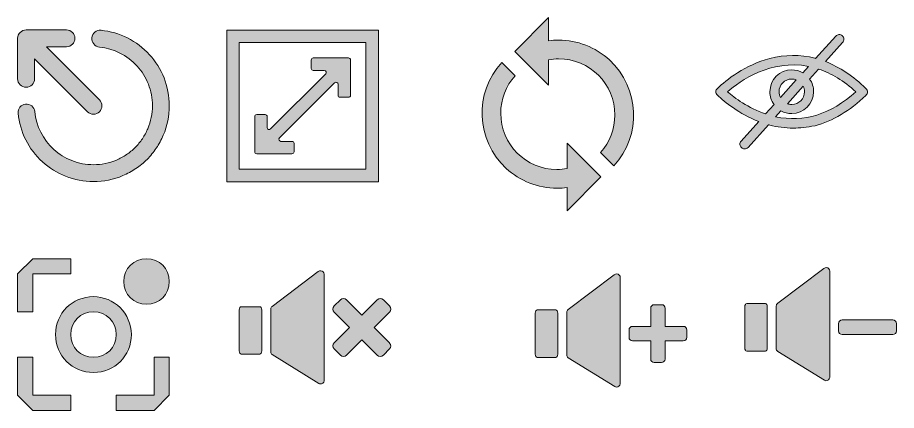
# Model space of a CAD drawing. Header units: millimetres. Extents: x 21 to 181, y -126 to -64.
# Drawn here: x 20.9 to 102.1, y -100.4 to -64.2 of the extents above; entities that cross this region are included whole.
import ezdxf

# ---------------------------------------------------------------- set-up
doc = ezdxf.new("R2010")
doc.units = ezdxf.units.MM
doc.header["$MEASUREMENT"] = 0
doc.layers.add('Layer 1', color=7, linetype='Continuous', lineweight=0)

# ---------------------------------------------------------------- blocks, each defined once
blk = doc.blocks.new('Block_0')
at = {"layer": 'Layer 1', "transparency": 33554687}
h = blk.add_hatch(color=7, dxfattribs=at)
h.dxf.hatch_style = 2
edge = h.paths.add_edge_path()
edge.add_spline(control_points=[(34.436, -69.741), (34.124, -68.95), (33.674, -68.23), (33.099, -67.599), (31.932, -66.316), (30.341, -65.516), (28.622, -65.345), (28.188, -65.302), (27.814, -65.618), (27.772, -66.043), (27.751, -66.249), (27.812, -66.452), (27.944, -66.612), (28.075, -66.773), (28.262, -66.873), (28.469, -66.893), (29.805, -67.026), (31.041, -67.648), (31.95, -68.646), (32.397, -69.137), (32.747, -69.698), (32.99, -70.312), (33.241, -70.948), (33.368, -71.62), (33.368, -72.311), (33.368, -73.046), (33.224, -73.759), (32.941, -74.43), (32.804, -74.753), (32.635, -75.064), (32.439, -75.355), (32.244, -75.643), (32.02, -75.915), (31.774, -76.161), (31.527, -76.407), (31.256, -76.631), (30.967, -76.826), (30.677, -77.023), (30.366, -77.191), (30.043, -77.328), (29.372, -77.612), (28.659, -77.755), (27.924, -77.755), (27.233, -77.755), (26.561, -77.628), (25.925, -77.377), (25.31, -77.134), (24.75, -76.785), (24.259, -76.337), (23.261, -75.429), (22.639, -74.192), (22.506, -72.856), (22.464, -72.431), (22.09, -72.116), (21.656, -72.159), (21.229, -72.201), (20.916, -72.583), (20.958, -73.01), (21.129, -74.729), (21.929, -76.319), (23.211, -77.487), (23.842, -78.062), (24.563, -78.511), (25.353, -78.823), (26.171, -79.147), (27.036, -79.311), (27.923, -79.311), (28.867, -79.311), (29.784, -79.126), (30.648, -78.761), (31.062, -78.585), (31.463, -78.368), (31.837, -78.115), (32.208, -77.865), (32.556, -77.577), (32.873, -77.261), (33.189, -76.944), (33.477, -76.596), (33.727, -76.225), (33.98, -75.851), (34.197, -75.45), (34.373, -75.036), (34.738, -74.172), (34.923, -73.255), (34.923, -72.311), (34.923, -71.424), (34.759, -70.559), (34.436, -69.741)], knot_values=[0, 0, 0, 0, 1, 1, 1, 2, 2, 2, 3, 3, 3, 4, 4, 4, 5, 5, 5, 6, 6, 6, 7, 7, 7, 8, 8, 8, 9, 9, 9, 10, 10, 10, 11, 11, 11, 12, 12, 12, 13, 13, 13, 14, 14, 14, 15, 15, 15, 16, 16, 16, 17, 17, 17, 18, 18, 18, 19, 19, 19, 20, 20, 20, 21, 21, 21, 22, 22, 22, 23, 23, 23, 24, 24, 24, 25, 25, 25, 26, 26, 26, 27, 27, 27, 28, 28, 28, 29, 29, 29, 29], degree=3, periodic=0)
h = blk.add_hatch(color=7, dxfattribs=at)
h.dxf.hatch_style = 2
edge = h.paths.add_edge_path()
edge.add_spline(control_points=[(21.701, -70.6), (22.13, -70.6), (22.479, -70.251), (22.479, -69.822), (22.479, -69.822), (22.479, -67.967), (22.479, -67.967), (22.479, -67.967), (27.373, -72.861), (27.373, -72.861), (27.52, -73.008), (27.715, -73.089), (27.923, -73.089), (28.131, -73.089), (28.326, -73.008), (28.473, -72.861), (28.62, -72.714), (28.701, -72.519), (28.701, -72.311), (28.701, -72.104), (28.62, -71.908), (28.473, -71.761), (28.473, -71.761), (23.579, -66.867), (23.579, -66.867), (23.579, -66.867), (25.434, -66.867), (25.434, -66.867), (25.863, -66.867), (26.212, -66.518), (26.212, -66.089), (26.212, -65.66), (25.863, -65.311), (25.434, -65.311), (25.434, -65.311), (21.701, -65.311), (21.701, -65.311), (21.272, -65.311), (20.923, -65.66), (20.923, -66.089), (20.923, -66.089), (20.923, -69.822), (20.923, -69.822), (20.923, -70.251), (21.272, -70.6), (21.701, -70.6)], knot_values=[0, 0, 0, 0, 1, 1, 1, 2, 2, 2, 3, 3, 3, 4, 4, 4, 5, 5, 5, 6, 6, 6, 7, 7, 7, 8, 8, 8, 9, 9, 9, 10, 10, 10, 11, 11, 11, 12, 12, 12, 13, 13, 13, 14, 14, 14, 15, 15, 15, 15], degree=3, periodic=0)
at = {"layer": 'Layer 1'}
for points, knots in [([(34.436, -69.741), (34.124, -68.95), (33.674, -68.23), (33.099, -67.599), (31.932, -66.316), (30.341, -65.516), (28.622, -65.345), (28.188, -65.302), (27.814, -65.618), (27.772, -66.043), (27.751, -66.249), (27.812, -66.452), (27.944, -66.612), (28.075, -66.773), (28.262, -66.873), (28.469, -66.893), (29.805, -67.026), (31.041, -67.648), (31.95, -68.646), (32.397, -69.137), (32.747, -69.698), (32.99, -70.312), (33.241, -70.948), (33.368, -71.62), (33.368, -72.311), (33.368, -73.046), (33.224, -73.759), (32.941, -74.43), (32.804, -74.753), (32.635, -75.064), (32.439, -75.355), (32.244, -75.643), (32.02, -75.915), (31.774, -76.161), (31.527, -76.407), (31.256, -76.631), (30.967, -76.826), (30.677, -77.023), (30.366, -77.191), (30.043, -77.328), (29.372, -77.612), (28.659, -77.755), (27.924, -77.755), (27.233, -77.755), (26.561, -77.628), (25.925, -77.377), (25.31, -77.134), (24.75, -76.785), (24.259, -76.337), (23.261, -75.429), (22.639, -74.192), (22.506, -72.856), (22.464, -72.431), (22.09, -72.116), (21.656, -72.159), (21.229, -72.201), (20.916, -72.583), (20.958, -73.01), (21.129, -74.729), (21.929, -76.319), (23.211, -77.487), (23.842, -78.062), (24.563, -78.511), (25.353, -78.823), (26.171, -79.147), (27.036, -79.311), (27.923, -79.311), (28.867, -79.311), (29.784, -79.126), (30.648, -78.761), (31.062, -78.585), (31.463, -78.368), (31.837, -78.115), (32.208, -77.865), (32.556, -77.577), (32.873, -77.261), (33.189, -76.944), (33.477, -76.596), (33.727, -76.225), (33.98, -75.851), (34.197, -75.45), (34.373, -75.036), (34.738, -74.172), (34.923, -73.255), (34.923, -72.311), (34.923, -71.424), (34.759, -70.559), (34.436, -69.741)], [0, 0, 0, 0, 1, 1, 1, 2, 2, 2, 3, 3, 3, 4, 4, 4, 5, 5, 5, 6, 6, 6, 7, 7, 7, 8, 8, 8, 9, 9, 9, 10, 10, 10, 11, 11, 11, 12, 12, 12, 13, 13, 13, 14, 14, 14, 15, 15, 15, 16, 16, 16, 17, 17, 17, 18, 18, 18, 19, 19, 19, 20, 20, 20, 21, 21, 21, 22, 22, 22, 23, 23, 23, 24, 24, 24, 25, 25, 25, 26, 26, 26, 27, 27, 27, 28, 28, 28, 29, 29, 29, 29]), ([(21.701, -70.6), (22.13, -70.6), (22.479, -70.251), (22.479, -69.822), (22.479, -69.822), (22.479, -67.967), (22.479, -67.967), (22.479, -67.967), (27.373, -72.861), (27.373, -72.861), (27.52, -73.008), (27.715, -73.089), (27.923, -73.089), (28.131, -73.089), (28.326, -73.008), (28.473, -72.861), (28.62, -72.714), (28.701, -72.519), (28.701, -72.311), (28.701, -72.104), (28.62, -71.908), (28.473, -71.761), (28.473, -71.761), (23.579, -66.867), (23.579, -66.867), (23.579, -66.867), (25.434, -66.867), (25.434, -66.867), (25.863, -66.867), (26.212, -66.518), (26.212, -66.089), (26.212, -65.66), (25.863, -65.311), (25.434, -65.311), (25.434, -65.311), (21.701, -65.311), (21.701, -65.311), (21.272, -65.311), (20.923, -65.66), (20.923, -66.089), (20.923, -66.089), (20.923, -69.822), (20.923, -69.822), (20.923, -70.251), (21.272, -70.6), (21.701, -70.6)], [0, 0, 0, 0, 1, 1, 1, 2, 2, 2, 3, 3, 3, 4, 4, 4, 5, 5, 5, 6, 6, 6, 7, 7, 7, 8, 8, 8, 9, 9, 9, 10, 10, 10, 11, 11, 11, 12, 12, 12, 13, 13, 13, 14, 14, 14, 15, 15, 15, 15])]:
    blk.add_open_spline(points, degree=3, knots=knots, dxfattribs=at)
blk = doc.blocks.new('Block_1')
at = {"layer": 'Layer 1', "transparency": 33554687}
h = blk.add_hatch(color=7, dxfattribs=at)
h.dxf.hatch_style = 2
edge = h.paths.add_edge_path()
edge.add_spline(control_points=[(53.085, -78.177), (53.085, -78.177), (41.384, -78.177), (41.384, -78.177), (41.384, -78.177), (41.384, -66.476), (41.384, -66.476), (41.384, -66.476), (53.085, -66.476), (53.085, -66.476), (53.085, -66.476), (53.085, -78.177), (53.085, -78.177)], knot_values=[0, 0, 0, 0, 1, 1, 1, 2, 2, 2, 3, 3, 3, 4, 4, 4, 4], degree=3, periodic=0)
edge = h.paths.add_edge_path()
edge.add_spline(control_points=[(40.234, -65.326), (40.234, -65.326), (40.234, -79.326), (40.234, -79.326), (40.234, -79.326), (54.234, -79.326), (54.234, -79.326), (54.234, -79.326), (54.234, -65.326), (54.234, -65.326), (54.234, -65.326), (40.234, -65.326), (40.234, -65.326)], knot_values=[0, 0, 0, 0, 1, 1, 1, 2, 2, 2, 3, 3, 3, 4, 4, 4, 4], degree=3, periodic=0)
h = blk.add_hatch(color=7, dxfattribs=at)
h.dxf.hatch_style = 2
edge = h.paths.add_edge_path()
edge.add_spline(control_points=[(46.253, -75.598), (46.253, -75.598), (45.234, -75.598), (45.234, -75.598), (45.069, -75.598), (44.987, -75.399), (45.103, -75.282), (45.103, -75.282), (50.19, -70.195), (50.19, -70.195), (50.307, -70.079), (50.506, -70.161), (50.506, -70.326), (50.506, -70.326), (50.506, -71.346), (50.506, -71.346), (50.506, -71.448), (50.588, -71.53), (50.69, -71.53), (50.69, -71.53), (51.47, -71.53), (51.47, -71.53), (51.572, -71.53), (51.655, -71.448), (51.655, -71.346), (51.655, -71.346), (51.655, -68.09), (51.655, -68.09), (51.655, -67.988), (51.572, -67.905), (51.47, -67.905), (51.47, -67.905), (48.215, -67.905), (48.215, -67.905), (48.113, -67.905), (48.03, -67.988), (48.03, -68.09), (48.03, -68.09), (48.03, -68.87), (48.03, -68.87), (48.03, -68.972), (48.113, -69.055), (48.215, -69.055), (48.215, -69.055), (49.234, -69.055), (49.234, -69.055), (49.399, -69.055), (49.481, -69.254), (49.365, -69.37), (49.365, -69.37), (44.278, -74.457), (44.278, -74.457), (44.162, -74.573), (43.962, -74.491), (43.962, -74.326), (43.962, -74.326), (43.962, -73.307), (43.962, -73.307), (43.962, -73.205), (43.88, -73.122), (43.778, -73.122), (43.778, -73.122), (42.998, -73.122), (42.998, -73.122), (42.896, -73.122), (42.813, -73.205), (42.813, -73.307), (42.813, -73.307), (42.813, -76.562), (42.813, -76.562), (42.813, -76.665), (42.896, -76.747), (42.998, -76.747), (42.998, -76.747), (46.253, -76.747), (46.253, -76.747), (46.356, -76.747), (46.438, -76.665), (46.438, -76.562), (46.438, -76.562), (46.438, -75.783), (46.438, -75.783), (46.438, -75.681), (46.356, -75.598), (46.253, -75.598)], knot_values=[0, 0, 0, 0, 1, 1, 1, 2, 2, 2, 3, 3, 3, 4, 4, 4, 5, 5, 5, 6, 6, 6, 7, 7, 7, 8, 8, 8, 9, 9, 9, 10, 10, 10, 11, 11, 11, 12, 12, 12, 13, 13, 13, 14, 14, 14, 15, 15, 15, 16, 16, 16, 17, 17, 17, 18, 18, 18, 19, 19, 19, 20, 20, 20, 21, 21, 21, 22, 22, 22, 23, 23, 23, 24, 24, 24, 25, 25, 25, 26, 26, 26, 27, 27, 27, 28, 28, 28, 28], degree=3, periodic=0)
at = {"layer": 'Layer 1'}
for points, knots in [([(40.234, -65.326), (40.234, -65.326), (40.234, -79.326), (40.234, -79.326), (40.234, -79.326), (54.234, -79.326), (54.234, -79.326), (54.234, -79.326), (54.234, -65.326), (54.234, -65.326), (54.234, -65.326), (40.234, -65.326), (40.234, -65.326)], [0, 0, 0, 0, 1, 1, 1, 2, 2, 2, 3, 3, 3, 4, 4, 4, 4]), ([(53.085, -78.177), (53.085, -78.177), (41.384, -78.177), (41.384, -78.177), (41.384, -78.177), (41.384, -66.476), (41.384, -66.476), (41.384, -66.476), (53.085, -66.476), (53.085, -66.476), (53.085, -66.476), (53.085, -78.177), (53.085, -78.177)], [0, 0, 0, 0, 1, 1, 1, 2, 2, 2, 3, 3, 3, 4, 4, 4, 4]), ([(46.253, -75.598), (46.253, -75.598), (45.234, -75.598), (45.234, -75.598), (45.069, -75.598), (44.987, -75.399), (45.103, -75.282), (45.103, -75.282), (50.19, -70.195), (50.19, -70.195), (50.307, -70.079), (50.506, -70.161), (50.506, -70.326), (50.506, -70.326), (50.506, -71.346), (50.506, -71.346), (50.506, -71.448), (50.588, -71.53), (50.69, -71.53), (50.69, -71.53), (51.47, -71.53), (51.47, -71.53), (51.572, -71.53), (51.655, -71.448), (51.655, -71.346), (51.655, -71.346), (51.655, -68.09), (51.655, -68.09), (51.655, -67.988), (51.572, -67.905), (51.47, -67.905), (51.47, -67.905), (48.215, -67.905), (48.215, -67.905), (48.113, -67.905), (48.03, -67.988), (48.03, -68.09), (48.03, -68.09), (48.03, -68.87), (48.03, -68.87), (48.03, -68.972), (48.113, -69.055), (48.215, -69.055), (48.215, -69.055), (49.234, -69.055), (49.234, -69.055), (49.399, -69.055), (49.481, -69.254), (49.365, -69.37), (49.365, -69.37), (44.278, -74.457), (44.278, -74.457), (44.162, -74.573), (43.962, -74.491), (43.962, -74.326), (43.962, -74.326), (43.962, -73.307), (43.962, -73.307), (43.962, -73.205), (43.88, -73.122), (43.778, -73.122), (43.778, -73.122), (42.998, -73.122), (42.998, -73.122), (42.896, -73.122), (42.813, -73.205), (42.813, -73.307), (42.813, -73.307), (42.813, -76.562), (42.813, -76.562), (42.813, -76.665), (42.896, -76.747), (42.998, -76.747), (42.998, -76.747), (46.253, -76.747), (46.253, -76.747), (46.356, -76.747), (46.438, -76.665), (46.438, -76.562), (46.438, -76.562), (46.438, -75.783), (46.438, -75.783), (46.438, -75.681), (46.356, -75.598), (46.253, -75.598)], [0, 0, 0, 0, 1, 1, 1, 2, 2, 2, 3, 3, 3, 4, 4, 4, 5, 5, 5, 6, 6, 6, 7, 7, 7, 8, 8, 8, 9, 9, 9, 10, 10, 10, 11, 11, 11, 12, 12, 12, 13, 13, 13, 14, 14, 14, 15, 15, 15, 16, 16, 16, 17, 17, 17, 18, 18, 18, 19, 19, 19, 20, 20, 20, 21, 21, 21, 22, 22, 22, 23, 23, 23, 24, 24, 24, 25, 25, 25, 26, 26, 26, 27, 27, 27, 28, 28, 28, 28])]:
    blk.add_open_spline(points, degree=3, knots=knots, dxfattribs=at)
blk = doc.blocks.new('Block_2')
at = {"layer": 'Layer 1', "transparency": 33554687}
h = blk.add_hatch(color=7, dxfattribs=at)
h.dxf.hatch_style = 2
edge = h.paths.add_edge_path()
edge.add_spline(control_points=[(49.224, -87.868), (49.224, -87.868), (49.224, -97.691), (49.224, -97.691), (49.203, -97.872), (49.04, -98.002), (48.859, -97.981), (48.814, -97.976), (48.769, -97.961), (48.73, -97.938), (48.73, -97.938), (44.422, -95.276), (44.422, -95.276), (44.338, -95.222), (44.287, -95.129), (44.285, -95.029), (44.285, -95.029), (44.285, -91.078), (44.285, -91.078), (44.291, -90.98), (44.341, -90.889), (44.422, -90.831), (44.422, -90.831), (48.675, -87.621), (48.675, -87.621), (48.81, -87.5), (49.018, -87.511), (49.14, -87.647), (49.194, -87.708), (49.224, -87.786), (49.224, -87.868)], knot_values=[0, 0, 0, 0, 1, 1, 1, 2, 2, 2, 3, 3, 3, 4, 4, 4, 5, 5, 5, 6, 6, 6, 7, 7, 7, 8, 8, 8, 9, 9, 9, 10, 10, 10, 10], degree=3, periodic=0)
h = blk.add_hatch(color=7, dxfattribs=at)
h.dxf.hatch_style = 2
edge = h.paths.add_edge_path()
edge.add_spline(control_points=[(55.265, -94.191), (55.265, -94.191), (53.85, -92.777), (53.85, -92.777), (53.85, -92.777), (55.265, -91.362), (55.265, -91.362), (55.423, -91.205), (55.423, -90.949), (55.266, -90.791), (55.265, -90.791), (55.265, -90.79), (55.265, -90.79), (55.265, -90.79), (54.692, -90.218), (54.692, -90.218), (54.535, -90.059), (54.279, -90.059), (54.121, -90.217), (54.12, -90.217), (54.12, -90.217), (54.12, -90.218), (54.12, -90.218), (52.706, -91.632), (52.706, -91.632), (52.706, -91.632), (51.291, -90.218), (51.291, -90.218), (51.134, -90.059), (50.878, -90.059), (50.72, -90.217), (50.72, -90.217), (50.719, -90.217), (50.719, -90.218), (50.719, -90.218), (50.146, -90.79), (50.146, -90.79), (49.988, -90.947), (49.988, -91.203), (50.145, -91.361), (50.146, -91.362), (50.146, -91.362), (50.146, -91.362), (50.146, -91.362), (51.561, -92.777), (51.561, -92.777), (51.561, -92.777), (50.146, -94.191), (50.146, -94.191), (49.988, -94.348), (49.988, -94.604), (50.145, -94.762), (50.146, -94.763), (50.146, -94.763), (50.146, -94.763), (50.146, -94.763), (50.719, -95.336), (50.719, -95.336), (50.876, -95.494), (51.132, -95.494), (51.29, -95.337), (51.291, -95.336), (51.291, -95.336), (51.291, -95.336), (51.291, -95.336), (52.706, -93.922), (52.706, -93.922), (52.706, -93.922), (54.12, -95.336), (54.12, -95.336), (54.277, -95.494), (54.533, -95.494), (54.691, -95.337), (54.692, -95.336), (54.692, -95.336), (54.692, -95.336), (54.692, -95.336), (55.265, -94.763), (55.265, -94.763), (55.402, -94.61), (55.402, -94.378), (55.265, -94.225), (55.265, -94.225), (55.265, -94.191), (55.265, -94.191)], knot_values=[0, 0, 0, 0, 1, 1, 1, 2, 2, 2, 3, 3, 3, 4, 4, 4, 5, 5, 5, 6, 6, 6, 7, 7, 7, 8, 8, 8, 9, 9, 9, 10, 10, 10, 11, 11, 11, 12, 12, 12, 13, 13, 13, 14, 14, 14, 15, 15, 15, 16, 16, 16, 17, 17, 17, 18, 18, 18, 19, 19, 19, 20, 20, 20, 21, 21, 21, 22, 22, 22, 23, 23, 23, 24, 24, 24, 25, 25, 25, 26, 26, 26, 27, 27, 27, 28, 28, 28, 28], degree=3, periodic=0)
h = blk.add_hatch(color=7, dxfattribs=at)
h.dxf.hatch_style = 2
edge = h.paths.add_edge_path()
edge.add_spline(control_points=[(43.461, -91.161), (43.461, -90.994), (43.383, -90.859), (43.286, -90.859), (43.286, -90.859), (43.286, -90.859), (43.286, -90.859), (43.286, -90.859), (41.559, -90.859), (41.559, -90.859), (41.462, -90.859), (41.384, -90.994), (41.384, -91.161), (41.384, -91.161), (41.384, -91.161), (41.384, -91.161), (41.384, -91.161), (41.384, -94.947), (41.384, -94.947), (41.384, -95.114), (41.462, -95.249), (41.559, -95.249), (41.559, -95.249), (41.559, -95.249), (41.559, -95.249), (41.559, -95.249), (43.286, -95.249), (43.286, -95.249), (43.383, -95.249), (43.461, -95.114), (43.461, -94.947), (43.461, -94.947), (43.461, -94.947), (43.461, -94.947), (43.461, -94.947), (43.461, -91.161), (43.461, -91.161)], knot_values=[0, 0, 0, 0, 1, 1, 1, 2, 2, 2, 3, 3, 3, 4, 4, 4, 5, 5, 5, 6, 6, 6, 7, 7, 7, 8, 8, 8, 9, 9, 9, 10, 10, 10, 11, 11, 11, 12, 12, 12, 12], degree=3, periodic=0)
at = {"layer": 'Layer 1'}
for points, knots in [([(49.224, -87.868), (49.224, -87.868), (49.224, -97.691), (49.224, -97.691), (49.203, -97.872), (49.04, -98.002), (48.859, -97.981), (48.814, -97.976), (48.769, -97.961), (48.73, -97.938), (48.73, -97.938), (44.422, -95.276), (44.422, -95.276), (44.338, -95.222), (44.287, -95.129), (44.285, -95.029), (44.285, -95.029), (44.285, -91.078), (44.285, -91.078), (44.291, -90.98), (44.341, -90.889), (44.422, -90.831), (44.422, -90.831), (48.675, -87.621), (48.675, -87.621), (48.81, -87.5), (49.018, -87.511), (49.14, -87.647), (49.194, -87.708), (49.224, -87.786), (49.224, -87.868)], [0, 0, 0, 0, 1, 1, 1, 2, 2, 2, 3, 3, 3, 4, 4, 4, 5, 5, 5, 6, 6, 6, 7, 7, 7, 8, 8, 8, 9, 9, 9, 10, 10, 10, 10]), ([(55.265, -94.191), (55.265, -94.191), (53.85, -92.777), (53.85, -92.777), (53.85, -92.777), (55.265, -91.362), (55.265, -91.362), (55.423, -91.205), (55.423, -90.949), (55.266, -90.791), (55.265, -90.791), (55.265, -90.79), (55.265, -90.79), (55.265, -90.79), (54.692, -90.218), (54.692, -90.218), (54.535, -90.059), (54.279, -90.059), (54.121, -90.217), (54.12, -90.217), (54.12, -90.217), (54.12, -90.218), (54.12, -90.218), (52.706, -91.632), (52.706, -91.632), (52.706, -91.632), (51.291, -90.218), (51.291, -90.218), (51.134, -90.059), (50.878, -90.059), (50.72, -90.217), (50.72, -90.217), (50.719, -90.217), (50.719, -90.218), (50.719, -90.218), (50.146, -90.79), (50.146, -90.79), (49.988, -90.947), (49.988, -91.203), (50.145, -91.361), (50.146, -91.362), (50.146, -91.362), (50.146, -91.362), (50.146, -91.362), (51.561, -92.777), (51.561, -92.777), (51.561, -92.777), (50.146, -94.191), (50.146, -94.191), (49.988, -94.348), (49.988, -94.604), (50.145, -94.762), (50.146, -94.763), (50.146, -94.763), (50.146, -94.763), (50.146, -94.763), (50.719, -95.336), (50.719, -95.336), (50.876, -95.494), (51.132, -95.494), (51.29, -95.337), (51.291, -95.336), (51.291, -95.336), (51.291, -95.336), (51.291, -95.336), (52.706, -93.922), (52.706, -93.922), (52.706, -93.922), (54.12, -95.336), (54.12, -95.336), (54.277, -95.494), (54.533, -95.494), (54.691, -95.337), (54.692, -95.336), (54.692, -95.336), (54.692, -95.336), (54.692, -95.336), (55.265, -94.763), (55.265, -94.763), (55.402, -94.61), (55.402, -94.378), (55.265, -94.225), (55.265, -94.225), (55.265, -94.191), (55.265, -94.191)], [0, 0, 0, 0, 1, 1, 1, 2, 2, 2, 3, 3, 3, 4, 4, 4, 5, 5, 5, 6, 6, 6, 7, 7, 7, 8, 8, 8, 9, 9, 9, 10, 10, 10, 11, 11, 11, 12, 12, 12, 13, 13, 13, 14, 14, 14, 15, 15, 15, 16, 16, 16, 17, 17, 17, 18, 18, 18, 19, 19, 19, 20, 20, 20, 21, 21, 21, 22, 22, 22, 23, 23, 23, 24, 24, 24, 25, 25, 25, 26, 26, 26, 27, 27, 27, 28, 28, 28, 28]), ([(43.461, -91.161), (43.461, -90.994), (43.383, -90.859), (43.286, -90.859), (43.286, -90.859), (43.286, -90.859), (43.286, -90.859), (43.286, -90.859), (41.559, -90.859), (41.559, -90.859), (41.462, -90.859), (41.384, -90.994), (41.384, -91.161), (41.384, -91.161), (41.384, -91.161), (41.384, -91.161), (41.384, -91.161), (41.384, -94.947), (41.384, -94.947), (41.384, -95.114), (41.462, -95.249), (41.559, -95.249), (41.559, -95.249), (41.559, -95.249), (41.559, -95.249), (41.559, -95.249), (43.286, -95.249), (43.286, -95.249), (43.383, -95.249), (43.461, -95.114), (43.461, -94.947), (43.461, -94.947), (43.461, -94.947), (43.461, -94.947), (43.461, -94.947), (43.461, -91.161), (43.461, -91.161)], [0, 0, 0, 0, 1, 1, 1, 2, 2, 2, 3, 3, 3, 4, 4, 4, 5, 5, 5, 6, 6, 6, 7, 7, 7, 8, 8, 8, 9, 9, 9, 10, 10, 10, 11, 11, 11, 12, 12, 12, 12])]:
    blk.add_open_spline(points, degree=3, knots=knots, dxfattribs=at)
blk = doc.blocks.new('Block_3')
at = {"layer": 'Layer 1', "transparency": 33554687}
h = blk.add_hatch(color=7, dxfattribs=at)
h.dxf.hatch_style = 2
edge = h.paths.add_edge_path()
edge.add_spline(control_points=[(70.869, -66.252), (70.557, -66.251), (70.246, -66.271), (69.937, -66.314), (69.937, -66.314), (69.937, -64.175), (69.937, -64.175), (69.937, -64.175), (66.82, -67.291), (66.82, -67.291), (66.82, -67.291), (66.979, -67.448), (66.979, -67.448), (66.979, -67.448), (68.227, -68.696), (68.227, -68.696), (68.227, -68.696), (69.937, -70.415), (69.937, -70.415), (69.937, -70.415), (69.937, -68.07), (69.937, -68.07), (70.244, -68.012), (70.556, -67.983), (70.869, -67.983), (73.736, -67.982), (76.062, -70.305), (76.063, -73.172), (76.063, -74.451), (75.592, -75.684), (74.74, -76.637), (74.74, -76.637), (75.964, -77.863), (75.964, -77.863), (78.554, -75.05), (78.373, -70.671), (75.56, -68.081), (74.282, -66.904), (72.607, -66.251), (70.869, -66.252)], knot_values=[0, 0, 0, 0, 1, 1, 1, 2, 2, 2, 3, 3, 3, 4, 4, 4, 5, 5, 5, 6, 6, 6, 7, 7, 7, 8, 8, 8, 9, 9, 9, 10, 10, 10, 11, 11, 11, 12, 12, 12, 13, 13, 13, 13], degree=3, periodic=0)
h = blk.add_hatch(color=7, dxfattribs=at)
h.dxf.hatch_style = 2
edge = h.paths.add_edge_path()
edge.add_spline(control_points=[(73.353, -77.473), (73.353, -77.473), (71.652, -75.772), (71.652, -75.772), (71.652, -75.772), (71.652, -78.108), (71.652, -78.108), (71.344, -78.166), (71.032, -78.195), (70.719, -78.195), (67.852, -78.196), (65.527, -75.873), (65.526, -73.005), (65.525, -71.727), (65.996, -70.493), (66.849, -69.541), (66.849, -69.541), (65.624, -68.314), (65.624, -68.314), (63.034, -71.127), (63.215, -75.507), (66.028, -78.096), (67.307, -79.273), (68.981, -79.927), (70.719, -79.926), (71.031, -79.927), (71.343, -79.906), (71.652, -79.864), (71.652, -79.864), (71.652, -82.003), (71.652, -82.003), (71.652, -82.003), (74.768, -78.887), (74.768, -78.887), (74.768, -78.887), (74.61, -78.73), (74.61, -78.73), (74.61, -78.73), (73.353, -77.473), (73.353, -77.473)], knot_values=[0, 0, 0, 0, 1, 1, 1, 2, 2, 2, 3, 3, 3, 4, 4, 4, 5, 5, 5, 6, 6, 6, 7, 7, 7, 8, 8, 8, 9, 9, 9, 10, 10, 10, 11, 11, 11, 12, 12, 12, 13, 13, 13, 13], degree=3, periodic=0)
at = {"layer": 'Layer 1'}
for points in [[(70.869, -66.252), (70.557, -66.251), (70.246, -66.271), (69.937, -66.314), (69.937, -66.314), (69.937, -64.175), (69.937, -64.175), (69.937, -64.175), (66.82, -67.291), (66.82, -67.291), (66.82, -67.291), (66.979, -67.448), (66.979, -67.448), (66.979, -67.448), (68.227, -68.696), (68.227, -68.696), (68.227, -68.696), (69.937, -70.415), (69.937, -70.415), (69.937, -70.415), (69.937, -68.07), (69.937, -68.07), (70.244, -68.012), (70.556, -67.983), (70.869, -67.983), (73.736, -67.982), (76.062, -70.305), (76.063, -73.172), (76.063, -74.451), (75.592, -75.684), (74.74, -76.637), (74.74, -76.637), (75.964, -77.863), (75.964, -77.863), (78.554, -75.05), (78.373, -70.671), (75.56, -68.081), (74.282, -66.904), (72.607, -66.251), (70.869, -66.252)], [(73.353, -77.473), (73.353, -77.473), (71.652, -75.772), (71.652, -75.772), (71.652, -75.772), (71.652, -78.108), (71.652, -78.108), (71.344, -78.166), (71.032, -78.195), (70.719, -78.195), (67.852, -78.196), (65.527, -75.873), (65.526, -73.005), (65.525, -71.727), (65.996, -70.493), (66.849, -69.541), (66.849, -69.541), (65.624, -68.314), (65.624, -68.314), (63.034, -71.127), (63.215, -75.507), (66.028, -78.096), (67.307, -79.273), (68.981, -79.927), (70.719, -79.926), (71.031, -79.927), (71.343, -79.906), (71.652, -79.864), (71.652, -79.864), (71.652, -82.003), (71.652, -82.003), (71.652, -82.003), (74.768, -78.887), (74.768, -78.887), (74.768, -78.887), (74.61, -78.73), (74.61, -78.73), (74.61, -78.73), (73.353, -77.473), (73.353, -77.473)]]:
    blk.add_open_spline(points, degree=3, knots=[0, 0, 0, 0, 1, 1, 1, 2, 2, 2, 3, 3, 3, 4, 4, 4, 5, 5, 5, 6, 6, 6, 7, 7, 7, 8, 8, 8, 9, 9, 9, 10, 10, 10, 11, 11, 11, 12, 12, 12, 13, 13, 13, 13], dxfattribs=at)
blk = doc.blocks.new('Block_4')
at = {"layer": 'Layer 1', "transparency": 33554687}
h = blk.add_hatch(color=7, dxfattribs=at)
h.dxf.hatch_style = 2
edge = h.paths.add_edge_path()
edge.add_spline(control_points=[(76.559, -88.159), (76.559, -88.159), (76.559, -97.987), (76.559, -97.987), (76.539, -98.168), (76.376, -98.298), (76.195, -98.277), (76.149, -98.272), (76.105, -98.257), (76.065, -98.234), (76.065, -98.234), (71.755, -95.571), (71.755, -95.571), (71.671, -95.517), (71.62, -95.424), (71.618, -95.324), (71.618, -95.324), (71.618, -91.371), (71.618, -91.371), (71.624, -91.272), (71.674, -91.182), (71.755, -91.124), (71.755, -91.124), (76.01, -87.912), (76.01, -87.912), (76.146, -87.791), (76.354, -87.802), (76.475, -87.938), (76.53, -87.999), (76.559, -88.078), (76.559, -88.159)], knot_values=[0, 0, 0, 0, 1, 1, 1, 2, 2, 2, 3, 3, 3, 4, 4, 4, 5, 5, 5, 6, 6, 6, 7, 7, 7, 8, 8, 8, 9, 9, 9, 10, 10, 10, 10], degree=3, periodic=0)
h = blk.add_hatch(color=7, dxfattribs=at)
h.dxf.hatch_style = 2
edge = h.paths.add_edge_path()
edge.add_spline(control_points=[(80.716, -95.684), (80.716, -95.684), (80.716, -94.021), (80.716, -94.021), (80.716, -94.021), (82.379, -94.021), (82.379, -94.021), (82.564, -94.021), (82.715, -93.871), (82.715, -93.685), (82.715, -93.685), (82.715, -93.685), (82.715, -93.684), (82.715, -93.684), (82.715, -93.011), (82.715, -93.011), (82.716, -92.826), (82.566, -92.675), (82.38, -92.675), (82.38, -92.675), (82.379, -92.675), (82.379, -92.675), (82.379, -92.675), (80.716, -92.675), (80.716, -92.675), (80.716, -92.675), (80.716, -91.012), (80.716, -91.012), (80.716, -90.826), (80.566, -90.675), (80.381, -90.675), (80.38, -90.675), (80.38, -90.675), (80.379, -90.675), (80.379, -90.675), (79.706, -90.675), (79.706, -90.675), (79.521, -90.675), (79.37, -90.825), (79.37, -91.01), (79.37, -91.011), (79.37, -91.011), (79.37, -91.012), (79.37, -91.012), (79.37, -92.675), (79.37, -92.675), (79.37, -92.675), (77.707, -92.675), (77.707, -92.675), (77.521, -92.674), (77.371, -92.824), (77.37, -93.01), (77.37, -93.01), (77.37, -93.011), (77.37, -93.011), (77.37, -93.011), (77.37, -93.684), (77.37, -93.684), (77.37, -93.87), (77.52, -94.02), (77.706, -94.021), (77.706, -94.021), (77.706, -94.021), (77.707, -94.021), (77.707, -94.021), (79.37, -94.021), (79.37, -94.021), (79.37, -94.021), (79.37, -95.684), (79.37, -95.684), (79.369, -95.869), (79.52, -96.02), (79.705, -96.02), (79.705, -96.02), (79.706, -96.02), (79.706, -96.02), (79.706, -96.02), (80.379, -96.02), (80.379, -96.02), (80.55, -96.011), (80.687, -95.874), (80.696, -95.703), (80.696, -95.703), (80.716, -95.684), (80.716, -95.684)], knot_values=[0, 0, 0, 0, 1, 1, 1, 2, 2, 2, 3, 3, 3, 4, 4, 4, 5, 5, 5, 6, 6, 6, 7, 7, 7, 8, 8, 8, 9, 9, 9, 10, 10, 10, 11, 11, 11, 12, 12, 12, 13, 13, 13, 14, 14, 14, 15, 15, 15, 16, 16, 16, 17, 17, 17, 18, 18, 18, 19, 19, 19, 20, 20, 20, 21, 21, 21, 22, 22, 22, 23, 23, 23, 24, 24, 24, 25, 25, 25, 26, 26, 26, 27, 27, 27, 28, 28, 28, 28], degree=3, periodic=0)
h = blk.add_hatch(color=7, dxfattribs=at)
h.dxf.hatch_style = 2
edge = h.paths.add_edge_path()
edge.add_spline(control_points=[(70.794, -91.453), (70.794, -91.287), (70.715, -91.151), (70.618, -91.151), (70.618, -91.151), (70.618, -91.151), (70.618, -91.151), (70.618, -91.151), (68.891, -91.151), (68.891, -91.151), (68.794, -91.151), (68.715, -91.287), (68.715, -91.453), (68.715, -91.453), (68.715, -91.453), (68.715, -91.453), (68.715, -91.453), (68.715, -95.242), (68.715, -95.242), (68.715, -95.409), (68.794, -95.544), (68.891, -95.544), (68.891, -95.544), (68.891, -95.544), (68.891, -95.544), (68.891, -95.544), (70.618, -95.544), (70.618, -95.544), (70.715, -95.544), (70.794, -95.409), (70.794, -95.242), (70.794, -95.242), (70.794, -95.242), (70.794, -95.242), (70.794, -95.242), (70.794, -91.453), (70.794, -91.453)], knot_values=[0, 0, 0, 0, 1, 1, 1, 2, 2, 2, 3, 3, 3, 4, 4, 4, 5, 5, 5, 6, 6, 6, 7, 7, 7, 8, 8, 8, 9, 9, 9, 10, 10, 10, 11, 11, 11, 12, 12, 12, 12], degree=3, periodic=0)
at = {"layer": 'Layer 1'}
for points, knots in [([(76.559, -88.159), (76.559, -88.159), (76.559, -97.987), (76.559, -97.987), (76.539, -98.168), (76.376, -98.298), (76.195, -98.277), (76.149, -98.272), (76.105, -98.257), (76.065, -98.234), (76.065, -98.234), (71.755, -95.571), (71.755, -95.571), (71.671, -95.517), (71.62, -95.424), (71.618, -95.324), (71.618, -95.324), (71.618, -91.371), (71.618, -91.371), (71.624, -91.272), (71.674, -91.182), (71.755, -91.124), (71.755, -91.124), (76.01, -87.912), (76.01, -87.912), (76.146, -87.791), (76.354, -87.802), (76.475, -87.938), (76.53, -87.999), (76.559, -88.078), (76.559, -88.159)], [0, 0, 0, 0, 1, 1, 1, 2, 2, 2, 3, 3, 3, 4, 4, 4, 5, 5, 5, 6, 6, 6, 7, 7, 7, 8, 8, 8, 9, 9, 9, 10, 10, 10, 10]), ([(80.716, -95.684), (80.716, -95.684), (80.716, -94.021), (80.716, -94.021), (80.716, -94.021), (82.379, -94.021), (82.379, -94.021), (82.564, -94.021), (82.715, -93.871), (82.715, -93.685), (82.715, -93.685), (82.715, -93.685), (82.715, -93.684), (82.715, -93.684), (82.715, -93.011), (82.715, -93.011), (82.716, -92.826), (82.566, -92.675), (82.38, -92.675), (82.38, -92.675), (82.379, -92.675), (82.379, -92.675), (82.379, -92.675), (80.716, -92.675), (80.716, -92.675), (80.716, -92.675), (80.716, -91.012), (80.716, -91.012), (80.716, -90.826), (80.566, -90.675), (80.381, -90.675), (80.38, -90.675), (80.38, -90.675), (80.379, -90.675), (80.379, -90.675), (79.706, -90.675), (79.706, -90.675), (79.521, -90.675), (79.37, -90.825), (79.37, -91.01), (79.37, -91.011), (79.37, -91.011), (79.37, -91.012), (79.37, -91.012), (79.37, -92.675), (79.37, -92.675), (79.37, -92.675), (77.707, -92.675), (77.707, -92.675), (77.521, -92.674), (77.371, -92.824), (77.37, -93.01), (77.37, -93.01), (77.37, -93.011), (77.37, -93.011), (77.37, -93.011), (77.37, -93.684), (77.37, -93.684), (77.37, -93.87), (77.52, -94.02), (77.706, -94.021), (77.706, -94.021), (77.706, -94.021), (77.707, -94.021), (77.707, -94.021), (79.37, -94.021), (79.37, -94.021), (79.37, -94.021), (79.37, -95.684), (79.37, -95.684), (79.369, -95.869), (79.52, -96.02), (79.705, -96.02), (79.705, -96.02), (79.706, -96.02), (79.706, -96.02), (79.706, -96.02), (80.379, -96.02), (80.379, -96.02), (80.55, -96.011), (80.687, -95.874), (80.696, -95.703), (80.696, -95.703), (80.716, -95.684), (80.716, -95.684)], [0, 0, 0, 0, 1, 1, 1, 2, 2, 2, 3, 3, 3, 4, 4, 4, 5, 5, 5, 6, 6, 6, 7, 7, 7, 8, 8, 8, 9, 9, 9, 10, 10, 10, 11, 11, 11, 12, 12, 12, 13, 13, 13, 14, 14, 14, 15, 15, 15, 16, 16, 16, 17, 17, 17, 18, 18, 18, 19, 19, 19, 20, 20, 20, 21, 21, 21, 22, 22, 22, 23, 23, 23, 24, 24, 24, 25, 25, 25, 26, 26, 26, 27, 27, 27, 28, 28, 28, 28]), ([(70.794, -91.453), (70.794, -91.287), (70.715, -91.151), (70.618, -91.151), (70.618, -91.151), (70.618, -91.151), (70.618, -91.151), (70.618, -91.151), (68.891, -91.151), (68.891, -91.151), (68.794, -91.151), (68.715, -91.287), (68.715, -91.453), (68.715, -91.453), (68.715, -91.453), (68.715, -91.453), (68.715, -91.453), (68.715, -95.242), (68.715, -95.242), (68.715, -95.409), (68.794, -95.544), (68.891, -95.544), (68.891, -95.544), (68.891, -95.544), (68.891, -95.544), (68.891, -95.544), (70.618, -95.544), (70.618, -95.544), (70.715, -95.544), (70.794, -95.409), (70.794, -95.242), (70.794, -95.242), (70.794, -95.242), (70.794, -95.242), (70.794, -95.242), (70.794, -91.453), (70.794, -91.453)], [0, 0, 0, 0, 1, 1, 1, 2, 2, 2, 3, 3, 3, 4, 4, 4, 5, 5, 5, 6, 6, 6, 7, 7, 7, 8, 8, 8, 9, 9, 9, 10, 10, 10, 11, 11, 11, 12, 12, 12, 12])]:
    blk.add_open_spline(points, degree=3, knots=knots, dxfattribs=at)
blk = doc.blocks.new('Block_5')
at = {"layer": 'Layer 1', "transparency": 33554687}
h = blk.add_hatch(color=7, dxfattribs=at)
h.dxf.hatch_style = 2
edge = h.paths.add_edge_path()
edge.add_spline(control_points=[(95.902, -87.572), (95.902, -87.572), (95.902, -97.4), (95.902, -97.4), (95.881, -97.58), (95.718, -97.71), (95.537, -97.69), (95.492, -97.685), (95.447, -97.67), (95.408, -97.647), (95.408, -97.647), (91.098, -94.984), (91.098, -94.984), (91.014, -94.929), (90.962, -94.837), (90.96, -94.737), (90.96, -94.737), (90.96, -90.784), (90.96, -90.784), (90.967, -90.685), (91.017, -90.594), (91.098, -90.537), (91.098, -90.537), (95.353, -87.325), (95.353, -87.325), (95.488, -87.203), (95.697, -87.215), (95.818, -87.351), (95.872, -87.411), (95.902, -87.49), (95.902, -87.572)], knot_values=[0, 0, 0, 0, 1, 1, 1, 2, 2, 2, 3, 3, 3, 4, 4, 4, 5, 5, 5, 6, 6, 6, 7, 7, 7, 8, 8, 8, 9, 9, 9, 10, 10, 10, 10], degree=3, periodic=0)
h = blk.add_hatch(color=7, dxfattribs=at)
h.dxf.hatch_style = 2
edge = h.paths.add_edge_path()
edge.add_spline(control_points=[(90.137, -90.866), (90.137, -90.699), (90.058, -90.564), (89.961, -90.564), (89.961, -90.564), (89.961, -90.564), (89.961, -90.564), (89.961, -90.564), (88.234, -90.564), (88.234, -90.564), (88.137, -90.564), (88.058, -90.699), (88.058, -90.866), (88.058, -90.866), (88.058, -90.866), (88.058, -90.866), (88.058, -90.866), (88.058, -94.654), (88.058, -94.654), (88.058, -94.821), (88.137, -94.956), (88.234, -94.956), (88.234, -94.956), (88.234, -94.956), (88.234, -94.956), (88.234, -94.956), (89.961, -94.956), (89.961, -94.956), (90.058, -94.956), (90.137, -94.821), (90.137, -94.654), (90.137, -94.654), (90.137, -94.654), (90.137, -94.654), (90.137, -94.654), (90.137, -90.866), (90.137, -90.866)], knot_values=[0, 0, 0, 0, 1, 1, 1, 2, 2, 2, 3, 3, 3, 4, 4, 4, 5, 5, 5, 6, 6, 6, 7, 7, 7, 8, 8, 8, 9, 9, 9, 10, 10, 10, 11, 11, 11, 12, 12, 12, 12], degree=3, periodic=0)
h = blk.add_hatch(color=7, dxfattribs=at)
h.dxf.hatch_style = 2
edge = h.paths.add_edge_path()
edge.add_spline(control_points=[(100.058, -93.433), (100.058, -93.433), (101.721, -93.433), (101.721, -93.433), (101.907, -93.434), (102.058, -93.283), (102.058, -93.098), (102.058, -93.098), (102.058, -93.097), (102.058, -93.097), (102.058, -93.097), (102.058, -92.424), (102.058, -92.424), (102.058, -92.238), (101.908, -92.087), (101.723, -92.087), (101.722, -92.087), (101.722, -92.087), (101.721, -92.087), (101.721, -92.087), (100.058, -92.087), (100.058, -92.087), (100.058, -92.087), (98.712, -92.087), (98.712, -92.087), (98.712, -92.087), (97.049, -92.087), (97.049, -92.087), (96.864, -92.087), (96.713, -92.237), (96.713, -92.422), (96.713, -92.423), (96.713, -92.423), (96.713, -92.424), (96.713, -92.424), (96.713, -93.097), (96.713, -93.097), (96.712, -93.282), (96.863, -93.433), (97.048, -93.433), (97.049, -93.433), (97.049, -93.433), (97.049, -93.433), (97.049, -93.433), (98.712, -93.433), (98.712, -93.433), (98.712, -93.433), (100.058, -93.433), (100.058, -93.433)], knot_values=[0, 0, 0, 0, 1, 1, 1, 2, 2, 2, 3, 3, 3, 4, 4, 4, 5, 5, 5, 6, 6, 6, 7, 7, 7, 8, 8, 8, 9, 9, 9, 10, 10, 10, 11, 11, 11, 12, 12, 12, 13, 13, 13, 14, 14, 14, 15, 15, 15, 16, 16, 16, 16], degree=3, periodic=0)
at = {"layer": 'Layer 1'}
for points, knots in [([(95.902, -87.572), (95.902, -87.572), (95.902, -97.4), (95.902, -97.4), (95.881, -97.58), (95.718, -97.71), (95.537, -97.69), (95.492, -97.685), (95.447, -97.67), (95.408, -97.647), (95.408, -97.647), (91.098, -94.984), (91.098, -94.984), (91.014, -94.929), (90.962, -94.837), (90.96, -94.737), (90.96, -94.737), (90.96, -90.784), (90.96, -90.784), (90.967, -90.685), (91.017, -90.594), (91.098, -90.537), (91.098, -90.537), (95.353, -87.325), (95.353, -87.325), (95.488, -87.203), (95.697, -87.215), (95.818, -87.351), (95.872, -87.411), (95.902, -87.49), (95.902, -87.572)], [0, 0, 0, 0, 1, 1, 1, 2, 2, 2, 3, 3, 3, 4, 4, 4, 5, 5, 5, 6, 6, 6, 7, 7, 7, 8, 8, 8, 9, 9, 9, 10, 10, 10, 10]), ([(90.137, -90.866), (90.137, -90.699), (90.058, -90.564), (89.961, -90.564), (89.961, -90.564), (89.961, -90.564), (89.961, -90.564), (89.961, -90.564), (88.234, -90.564), (88.234, -90.564), (88.137, -90.564), (88.058, -90.699), (88.058, -90.866), (88.058, -90.866), (88.058, -90.866), (88.058, -90.866), (88.058, -90.866), (88.058, -94.654), (88.058, -94.654), (88.058, -94.821), (88.137, -94.956), (88.234, -94.956), (88.234, -94.956), (88.234, -94.956), (88.234, -94.956), (88.234, -94.956), (89.961, -94.956), (89.961, -94.956), (90.058, -94.956), (90.137, -94.821), (90.137, -94.654), (90.137, -94.654), (90.137, -94.654), (90.137, -94.654), (90.137, -94.654), (90.137, -90.866), (90.137, -90.866)], [0, 0, 0, 0, 1, 1, 1, 2, 2, 2, 3, 3, 3, 4, 4, 4, 5, 5, 5, 6, 6, 6, 7, 7, 7, 8, 8, 8, 9, 9, 9, 10, 10, 10, 11, 11, 11, 12, 12, 12, 12]), ([(100.058, -93.433), (100.058, -93.433), (101.721, -93.433), (101.721, -93.433), (101.907, -93.434), (102.058, -93.283), (102.058, -93.098), (102.058, -93.098), (102.058, -93.097), (102.058, -93.097), (102.058, -93.097), (102.058, -92.424), (102.058, -92.424), (102.058, -92.238), (101.908, -92.087), (101.723, -92.087), (101.722, -92.087), (101.722, -92.087), (101.721, -92.087), (101.721, -92.087), (100.058, -92.087), (100.058, -92.087), (100.058, -92.087), (98.712, -92.087), (98.712, -92.087), (98.712, -92.087), (97.049, -92.087), (97.049, -92.087), (96.864, -92.087), (96.713, -92.237), (96.713, -92.422), (96.713, -92.423), (96.713, -92.423), (96.713, -92.424), (96.713, -92.424), (96.713, -93.097), (96.713, -93.097), (96.712, -93.282), (96.863, -93.433), (97.048, -93.433), (97.049, -93.433), (97.049, -93.433), (97.049, -93.433), (97.049, -93.433), (98.712, -93.433), (98.712, -93.433), (98.712, -93.433), (100.058, -93.433), (100.058, -93.433)], [0, 0, 0, 0, 1, 1, 1, 2, 2, 2, 3, 3, 3, 4, 4, 4, 5, 5, 5, 6, 6, 6, 7, 7, 7, 8, 8, 8, 9, 9, 9, 10, 10, 10, 11, 11, 11, 12, 12, 12, 13, 13, 13, 14, 14, 14, 15, 15, 15, 16, 16, 16, 16])]:
    blk.add_open_spline(points, degree=3, knots=knots, dxfattribs=at)

msp = doc.modelspace()

# ---------------------------------------------------------------- hatches: boundary and pattern name
at = {"layer": 'Layer 1', "transparency": 33554687}
h = msp.add_hatch(color=7, dxfattribs=at)
h.dxf.hatch_style = 2
edge = h.paths.add_edge_path()
edge.add_spline(control_points=[(91.4, -72.777), (91.704, -72.948), (92.046, -73.038), (92.396, -73.038), (93.509, -73.038), (94.415, -72.132), (94.415, -71.019), (94.415, -70.593), (94.286, -70.19), (94.042, -69.847), (94.042, -69.847), (94.873, -68.926), (94.873, -68.926), (96.057, -69.321), (97.215, -70.025), (98.316, -71.019), (96, -73.111), (93.508, -73.886), (90.907, -73.324), (90.907, -73.324), (91.4, -72.777), (91.4, -72.777)], knot_values=[0, 0, 0, 0, 1, 1, 1, 2, 2, 2, 3, 3, 3, 4, 4, 4, 5, 5, 5, 6, 6, 6, 7, 7, 7, 7], degree=3, periodic=0)
edge = h.paths.add_edge_path()
edge.add_spline(control_points=[(93.406, -69.27), (93.099, -69.093), (92.752, -69), (92.396, -69), (91.283, -69), (90.377, -69.906), (90.377, -71.019), (90.377, -71.452), (90.509, -71.859), (90.759, -72.205), (90.759, -72.205), (89.981, -73.068), (89.981, -73.068), (88.366, -72.523), (87.116, -71.587), (86.458, -71.019), (87.626, -70.011), (90.474, -67.995), (93.939, -68.678), (93.939, -68.678), (93.406, -69.27), (93.406, -69.27)], knot_values=[0, 0, 0, 0, 1, 1, 1, 2, 2, 2, 3, 3, 3, 4, 4, 4, 5, 5, 5, 6, 6, 6, 7, 7, 7, 7], degree=3, periodic=0)
edge = h.paths.add_edge_path()
edge.add_spline(control_points=[(92.396, -69.844), (92.539, -69.844), (92.682, -69.871), (92.816, -69.923), (92.816, -69.923), (91.347, -71.553), (91.347, -71.553), (91.264, -71.389), (91.221, -71.207), (91.221, -71.019), (91.221, -70.371), (91.748, -69.844), (92.396, -69.844)], knot_values=[0, 0, 0, 0, 1, 1, 1, 2, 2, 2, 3, 3, 3, 4, 4, 4, 4], degree=3, periodic=0)
edge = h.paths.add_edge_path()
edge.add_spline(control_points=[(92.396, -72.194), (92.255, -72.194), (92.119, -72.17), (91.99, -72.123), (91.99, -72.123), (93.45, -70.504), (93.45, -70.504), (93.53, -70.664), (93.571, -70.839), (93.571, -71.019), (93.571, -71.678), (93.055, -72.194), (92.396, -72.194)], knot_values=[0, 0, 0, 0, 1, 1, 1, 2, 2, 2, 3, 3, 3, 4, 4, 4, 4], degree=3, periodic=0)
edge = h.paths.add_edge_path()
edge.add_spline(control_points=[(99.246, -70.726), (99.246, -70.726), (99.245, -70.726), (99.245, -70.726), (98.082, -69.58), (96.822, -68.742), (95.497, -68.234), (95.497, -68.234), (97.089, -66.469), (97.089, -66.469), (97.17, -66.387), (97.212, -66.276), (97.207, -66.158), (97.202, -66.039), (97.148, -65.928), (97.067, -65.861), (96.985, -65.78), (96.876, -65.738), (96.756, -65.743), (96.637, -65.748), (96.527, -65.802), (96.456, -65.887), (96.456, -65.887), (94.602, -67.943), (94.602, -67.943), (94.582, -67.937), (94.561, -67.931), (94.54, -67.925), (93.177, -67.579), (91.777, -67.587), (90.378, -67.947), (88.073, -68.553), (86.35, -69.934), (85.525, -70.705), (85.436, -70.794), (85.385, -70.908), (85.385, -71.019), (85.385, -71.13), (85.436, -71.245), (85.528, -71.336), (86.185, -71.951), (87.541, -73.068), (89.352, -73.765), (89.352, -73.765), (87.725, -75.57), (87.725, -75.57), (87.643, -75.652), (87.601, -75.762), (87.606, -75.881), (87.612, -76), (87.665, -76.111), (87.746, -76.177), (87.828, -76.259), (87.918, -76.295), (88.039, -76.295), (88.15, -76.295), (88.264, -76.244), (88.357, -76.152), (88.357, -76.152), (90.244, -74.059), (90.244, -74.059), (90.281, -74.07), (90.319, -74.082), (90.357, -74.092), (91.056, -74.277), (91.785, -74.371), (92.523, -74.371), (93.141, -74.371), (93.78, -74.303), (94.541, -74.155), (96.169, -73.727), (97.751, -72.785), (99.246, -71.355), (99.335, -71.266), (99.385, -71.151), (99.385, -71.04), (99.385, -70.929), (99.335, -70.815), (99.246, -70.726)], knot_values=[0, 0, 0, 0, 1, 1, 1, 2, 2, 2, 3, 3, 3, 4, 4, 4, 5, 5, 5, 6, 6, 6, 7, 7, 7, 8, 8, 8, 9, 9, 9, 10, 10, 10, 11, 11, 11, 12, 12, 12, 13, 13, 13, 14, 14, 14, 15, 15, 15, 16, 16, 16, 17, 17, 17, 18, 18, 18, 19, 19, 19, 20, 20, 20, 21, 21, 21, 22, 22, 22, 23, 23, 23, 24, 24, 24, 25, 25, 25, 26, 26, 26, 26], degree=3, periodic=0)
h = msp.add_hatch(color=7, dxfattribs=at)
h.dxf.hatch_style = 2
edge = h.paths.add_edge_path()
edge.add_spline(control_points=[(27.923, -89.933), (25.963, -89.933), (24.423, -91.473), (24.423, -93.433), (24.423, -95.393), (25.963, -96.933), (27.923, -96.933), (29.883, -96.933), (31.423, -95.393), (31.423, -93.433), (31.423, -91.473), (29.813, -89.933), (27.923, -89.933)], knot_values=[0, 0, 0, 0, 1, 1, 1, 2, 2, 2, 3, 3, 3, 4, 4, 4, 4], degree=3, periodic=0)
edge = h.paths.add_edge_path()
edge.add_spline(control_points=[(27.923, -91.333), (29.113, -91.333), (30.023, -92.243), (30.023, -93.433), (30.023, -94.623), (29.113, -95.533), (27.923, -95.533), (26.733, -95.533), (25.823, -94.623), (25.823, -93.433), (25.823, -92.243), (26.733, -91.333), (27.923, -91.333)], knot_values=[0, 0, 0, 0, 1, 1, 1, 2, 2, 2, 3, 3, 3, 4, 4, 4, 4], degree=3, periodic=0)
edge = h.paths.add_edge_path()
edge.add_spline(control_points=[(32.823, -90.633), (34.013, -90.633), (34.923, -89.723), (34.923, -88.533), (34.923, -87.343), (34.013, -86.433), (32.823, -86.433), (31.633, -86.433), (30.723, -87.343), (30.723, -88.533), (30.723, -89.723), (31.633, -90.633), (32.823, -90.633)], knot_values=[0, 0, 0, 0, 1, 1, 1, 2, 2, 2, 3, 3, 3, 4, 4, 4, 4], degree=3, periodic=0)
edge = h.paths.add_edge_path()
edge.add_spline(control_points=[(30.023, -100.433), (30.023, -100.433), (33.523, -100.433), (33.523, -100.433), (33.523, -100.433), (34.923, -99.033), (34.923, -99.033), (34.923, -99.033), (34.923, -95.533), (34.923, -95.533), (34.923, -95.533), (33.523, -95.533), (33.523, -95.533), (33.523, -95.533), (33.523, -99.033), (33.523, -99.033), (33.523, -99.033), (30.023, -99.033), (30.023, -99.033), (30.023, -99.033), (30.023, -100.433), (30.023, -100.433)], knot_values=[0, 0, 0, 0, 1, 1, 1, 2, 2, 2, 3, 3, 3, 4, 4, 4, 5, 5, 5, 6, 6, 6, 7, 7, 7, 7], degree=3, periodic=0)
edge = h.paths.add_edge_path()
edge.add_spline(control_points=[(25.823, -100.433), (25.823, -100.433), (22.323, -100.433), (22.323, -100.433), (22.323, -100.433), (20.923, -99.033), (20.923, -99.033), (20.923, -99.033), (20.923, -95.533), (20.923, -95.533), (20.923, -95.533), (22.323, -95.533), (22.323, -95.533), (22.323, -95.533), (22.323, -99.033), (22.323, -99.033), (22.323, -99.033), (25.823, -99.033), (25.823, -99.033), (25.823, -99.033), (25.823, -100.433), (25.823, -100.433)], knot_values=[0, 0, 0, 0, 1, 1, 1, 2, 2, 2, 3, 3, 3, 4, 4, 4, 5, 5, 5, 6, 6, 6, 7, 7, 7, 7], degree=3, periodic=0)
edge = h.paths.add_edge_path()
edge.add_spline(control_points=[(25.823, -86.433), (25.823, -86.433), (22.323, -86.433), (22.323, -86.433), (22.323, -86.433), (20.923, -87.833), (20.923, -87.833), (20.923, -87.833), (20.923, -91.333), (20.923, -91.333), (20.923, -91.333), (22.323, -91.333), (22.323, -91.333), (22.323, -91.333), (22.323, -87.833), (22.323, -87.833), (22.323, -87.833), (25.823, -87.833), (25.823, -87.833), (25.823, -87.833), (25.823, -86.433), (25.823, -86.433)], knot_values=[0, 0, 0, 0, 1, 1, 1, 2, 2, 2, 3, 3, 3, 4, 4, 4, 5, 5, 5, 6, 6, 6, 7, 7, 7, 7], degree=3, periodic=0)

# ---------------------------------------------------------------- linework, layer by layer
at = {"layer": 'Layer 1'}
for points, knots in [([(99.246, -70.726), (99.246, -70.726), (99.245, -70.726), (99.245, -70.726), (98.082, -69.58), (96.822, -68.742), (95.497, -68.234), (95.497, -68.234), (97.089, -66.469), (97.089, -66.469), (97.17, -66.387), (97.212, -66.276), (97.207, -66.158), (97.202, -66.039), (97.148, -65.928), (97.067, -65.861), (96.985, -65.78), (96.876, -65.738), (96.756, -65.743), (96.637, -65.748), (96.527, -65.802), (96.456, -65.887), (96.456, -65.887), (94.602, -67.943), (94.602, -67.943), (94.582, -67.937), (94.561, -67.931), (94.54, -67.925), (93.177, -67.579), (91.777, -67.587), (90.378, -67.947), (88.073, -68.553), (86.35, -69.934), (85.525, -70.705), (85.436, -70.794), (85.385, -70.908), (85.385, -71.019), (85.385, -71.13), (85.436, -71.245), (85.528, -71.336), (86.185, -71.951), (87.541, -73.068), (89.352, -73.765), (89.352, -73.765), (87.725, -75.57), (87.725, -75.57), (87.643, -75.652), (87.601, -75.762), (87.606, -75.881), (87.612, -76), (87.665, -76.111), (87.746, -76.177), (87.828, -76.259), (87.918, -76.295), (88.039, -76.295), (88.15, -76.295), (88.264, -76.244), (88.357, -76.152), (88.357, -76.152), (90.244, -74.059), (90.244, -74.059), (90.281, -74.07), (90.319, -74.082), (90.357, -74.092), (91.056, -74.277), (91.785, -74.371), (92.523, -74.371), (93.141, -74.371), (93.78, -74.303), (94.541, -74.155), (96.169, -73.727), (97.751, -72.785), (99.246, -71.355), (99.335, -71.266), (99.385, -71.151), (99.385, -71.04), (99.385, -70.929), (99.335, -70.815), (99.246, -70.726)], [0, 0, 0, 0, 1, 1, 1, 2, 2, 2, 3, 3, 3, 4, 4, 4, 5, 5, 5, 6, 6, 6, 7, 7, 7, 8, 8, 8, 9, 9, 9, 10, 10, 10, 11, 11, 11, 12, 12, 12, 13, 13, 13, 14, 14, 14, 15, 15, 15, 16, 16, 16, 17, 17, 17, 18, 18, 18, 19, 19, 19, 20, 20, 20, 21, 21, 21, 22, 22, 22, 23, 23, 23, 24, 24, 24, 25, 25, 25, 26, 26, 26, 26]), ([(93.406, -69.27), (93.099, -69.093), (92.752, -69), (92.396, -69), (91.283, -69), (90.377, -69.906), (90.377, -71.019), (90.377, -71.452), (90.509, -71.859), (90.759, -72.205), (90.759, -72.205), (89.981, -73.068), (89.981, -73.068), (88.366, -72.523), (87.116, -71.587), (86.458, -71.019), (87.626, -70.011), (90.474, -67.995), (93.939, -68.678), (93.939, -68.678), (93.406, -69.27), (93.406, -69.27)], [0, 0, 0, 0, 1, 1, 1, 2, 2, 2, 3, 3, 3, 4, 4, 4, 5, 5, 5, 6, 6, 6, 7, 7, 7, 7]), ([(91.4, -72.777), (91.704, -72.948), (92.046, -73.038), (92.396, -73.038), (93.509, -73.038), (94.415, -72.132), (94.415, -71.019), (94.415, -70.593), (94.286, -70.19), (94.042, -69.847), (94.042, -69.847), (94.873, -68.926), (94.873, -68.926), (96.057, -69.321), (97.215, -70.025), (98.316, -71.019), (96, -73.111), (93.508, -73.886), (90.907, -73.324), (90.907, -73.324), (91.4, -72.777), (91.4, -72.777)], [0, 0, 0, 0, 1, 1, 1, 2, 2, 2, 3, 3, 3, 4, 4, 4, 5, 5, 5, 6, 6, 6, 7, 7, 7, 7]), ([(92.396, -69.844), (92.539, -69.844), (92.682, -69.871), (92.816, -69.923), (92.816, -69.923), (91.347, -71.553), (91.347, -71.553), (91.264, -71.389), (91.221, -71.207), (91.221, -71.019), (91.221, -70.371), (91.748, -69.844), (92.396, -69.844)], [0, 0, 0, 0, 1, 1, 1, 2, 2, 2, 3, 3, 3, 4, 4, 4, 4]), ([(92.396, -72.194), (92.255, -72.194), (92.119, -72.17), (91.99, -72.123), (91.99, -72.123), (93.45, -70.504), (93.45, -70.504), (93.53, -70.664), (93.571, -70.839), (93.571, -71.019), (93.571, -71.678), (93.055, -72.194), (92.396, -72.194)], [0, 0, 0, 0, 1, 1, 1, 2, 2, 2, 3, 3, 3, 4, 4, 4, 4]), ([(25.823, -86.433), (25.823, -86.433), (22.323, -86.433), (22.323, -86.433), (22.323, -86.433), (20.923, -87.833), (20.923, -87.833), (20.923, -87.833), (20.923, -91.333), (20.923, -91.333), (20.923, -91.333), (22.323, -91.333), (22.323, -91.333), (22.323, -91.333), (22.323, -87.833), (22.323, -87.833), (22.323, -87.833), (25.823, -87.833), (25.823, -87.833), (25.823, -87.833), (25.823, -86.433), (25.823, -86.433)], [0, 0, 0, 0, 1, 1, 1, 2, 2, 2, 3, 3, 3, 4, 4, 4, 5, 5, 5, 6, 6, 6, 7, 7, 7, 7]), ([(32.823, -90.633), (34.013, -90.633), (34.923, -89.723), (34.923, -88.533), (34.923, -87.343), (34.013, -86.433), (32.823, -86.433), (31.633, -86.433), (30.723, -87.343), (30.723, -88.533), (30.723, -89.723), (31.633, -90.633), (32.823, -90.633)], [0, 0, 0, 0, 1, 1, 1, 2, 2, 2, 3, 3, 3, 4, 4, 4, 4]), ([(27.923, -89.933), (25.963, -89.933), (24.423, -91.473), (24.423, -93.433), (24.423, -95.393), (25.963, -96.933), (27.923, -96.933), (29.883, -96.933), (31.423, -95.393), (31.423, -93.433), (31.423, -91.473), (29.813, -89.933), (27.923, -89.933)], [0, 0, 0, 0, 1, 1, 1, 2, 2, 2, 3, 3, 3, 4, 4, 4, 4]), ([(27.923, -91.333), (29.113, -91.333), (30.023, -92.243), (30.023, -93.433), (30.023, -94.623), (29.113, -95.533), (27.923, -95.533), (26.733, -95.533), (25.823, -94.623), (25.823, -93.433), (25.823, -92.243), (26.733, -91.333), (27.923, -91.333)], [0, 0, 0, 0, 1, 1, 1, 2, 2, 2, 3, 3, 3, 4, 4, 4, 4]), ([(25.823, -100.433), (25.823, -100.433), (22.323, -100.433), (22.323, -100.433), (22.323, -100.433), (20.923, -99.033), (20.923, -99.033), (20.923, -99.033), (20.923, -95.533), (20.923, -95.533), (20.923, -95.533), (22.323, -95.533), (22.323, -95.533), (22.323, -95.533), (22.323, -99.033), (22.323, -99.033), (22.323, -99.033), (25.823, -99.033), (25.823, -99.033), (25.823, -99.033), (25.823, -100.433), (25.823, -100.433)], [0, 0, 0, 0, 1, 1, 1, 2, 2, 2, 3, 3, 3, 4, 4, 4, 5, 5, 5, 6, 6, 6, 7, 7, 7, 7]), ([(30.023, -100.433), (30.023, -100.433), (33.523, -100.433), (33.523, -100.433), (33.523, -100.433), (34.923, -99.033), (34.923, -99.033), (34.923, -99.033), (34.923, -95.533), (34.923, -95.533), (34.923, -95.533), (33.523, -95.533), (33.523, -95.533), (33.523, -95.533), (33.523, -99.033), (33.523, -99.033), (33.523, -99.033), (30.023, -99.033), (30.023, -99.033), (30.023, -99.033), (30.023, -100.433), (30.023, -100.433)], [0, 0, 0, 0, 1, 1, 1, 2, 2, 2, 3, 3, 3, 4, 4, 4, 5, 5, 5, 6, 6, 6, 7, 7, 7, 7])]:
    msp.add_open_spline(points, degree=3, knots=knots, dxfattribs=at)

# ---------------------------------------------------------------- block references
for name in ['Block_3', 'Block_0', 'Block_1', 'Block_2', 'Block_5', 'Block_4']:
    msp.add_blockref(name, (0, 0), dxfattribs=at)

doc.saveas('drawing.dxf')
